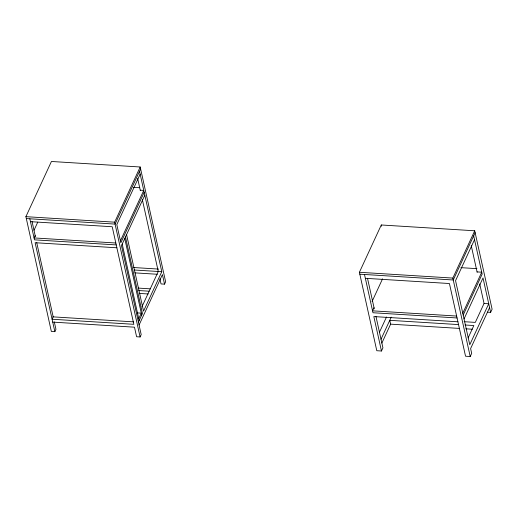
<?xml version="1.0" encoding="UTF-8"?>
<svg xmlns="http://www.w3.org/2000/svg" width="518" height="518" viewBox="0 0 518 518"><rect width="100%" height="100%" fill="white"/><g stroke="black" fill="none" stroke-linecap="round" stroke-linejoin="round"><path stroke-width="0.78" d="M54.312 321.95L55.944 329.306L54.85 331.669L51.347 331.455L25.9 216.666L51.431 161.48L140.184 166.99L165.631 281.779L164.536 284.142L161.033 283.929L159.894 278.775M34.026 230.225L37.749 222.183M35.166 235.56L34.071 237.93L115.812 243.007M52.732 322.105L134.479 327.182L136.597 336.745L140.1 336.965L114.653 222.177L140.184 166.99M140.611 168.907L115.074 224.093L26.327 218.577M140.151 174.139L116.809 224.592L120.836 242.767L144.179 192.314M120.409 240.857L143.758 190.404L140.255 190.184M144.813 195.182L121.471 245.642L141.194 334.602L140.1 336.965M142.068 306.533L158.275 271.49L142.359 199.702M138.746 318.674L141.297 313.157L137.264 312.904M138.435 322.164L142.45 313.494L125.486 236.966M139.517 171.27L161.778 271.71L143.544 311.13L126.58 234.602M139.077 325.032L162.419 274.579L164.536 284.142M375.984 316.55L382.925 347.856L381.462 351.01L376.793 350.718L359.401 272.28L381.287 224.98L474.708 230.782L492.1 309.22L490.643 312.373L487.529 312.179M372.053 301.534L382.556 278.839M374.015 307.679L372.559 310.832L456.636 316.051M379.39 332.368L386.506 316.997M381.015 339.245L391.226 317.171M381.863 343.071L390.617 324.151L389.769 320.325L458.637 324.598M365.345 278.308L449.43 283.527L465.546 356.229L470.214 356.52L452.829 278.082L474.708 230.782M475.135 232.692L453.25 279.992L359.829 274.19M474.527 239.672L455.555 280.665L469.768 344.755L488.733 303.762L484.058 303.47L475.31 322.39L464.096 321.697M462.768 313.189L481.734 272.196L477.065 271.905M463.189 315.099L482.161 274.106L473.679 235.845M464.037 318.926L483.009 277.933L490.643 312.373M468.123 337.917L473.847 325.544L465.041 325M489.581 307.588L470.616 348.582L471.678 353.367L470.214 356.52M133.333 187.322L139.743 187.723M25.9 216.666L114.653 222.177M30.465 221.665L112.212 226.742L133.838 324.313L52.091 319.237L53.186 316.874L36.746 242.715M116.239 244.917L34.492 239.84L29.83 218.797M460.903 267.657L476.923 268.654M116.874 247.785L35.127 242.709L54.85 331.669M359.401 272.28L452.829 278.082M133.728 267.534L158.573 269.075M134.233 270.001L161.778 271.71M134.868 272.869L157.31 274.262M138.235 288.092L150.252 288.837M138.74 290.553L149.158 291.2M139.374 293.421L148.193 293.971M457.064 317.968L372.979 312.743L364.497 274.482M457.912 321.795L373.828 316.569L381.462 351.01M390.617 324.151L459.485 328.425M465.889 328.826L472.293 329.221M52.914 316.854L133.599 321.866M471.244 245.642L477.143 272.254M479.726 283.903L484.058 303.47M381.287 224.98L381.572 226.256M367.502 278.283L374.268 308.806M137.652 178.464L140.339 190.585M124.754 238.545L141.718 315.067M122.203 244.062L139.167 320.59M32.064 221.574L35.418 236.72"/></g></svg>
